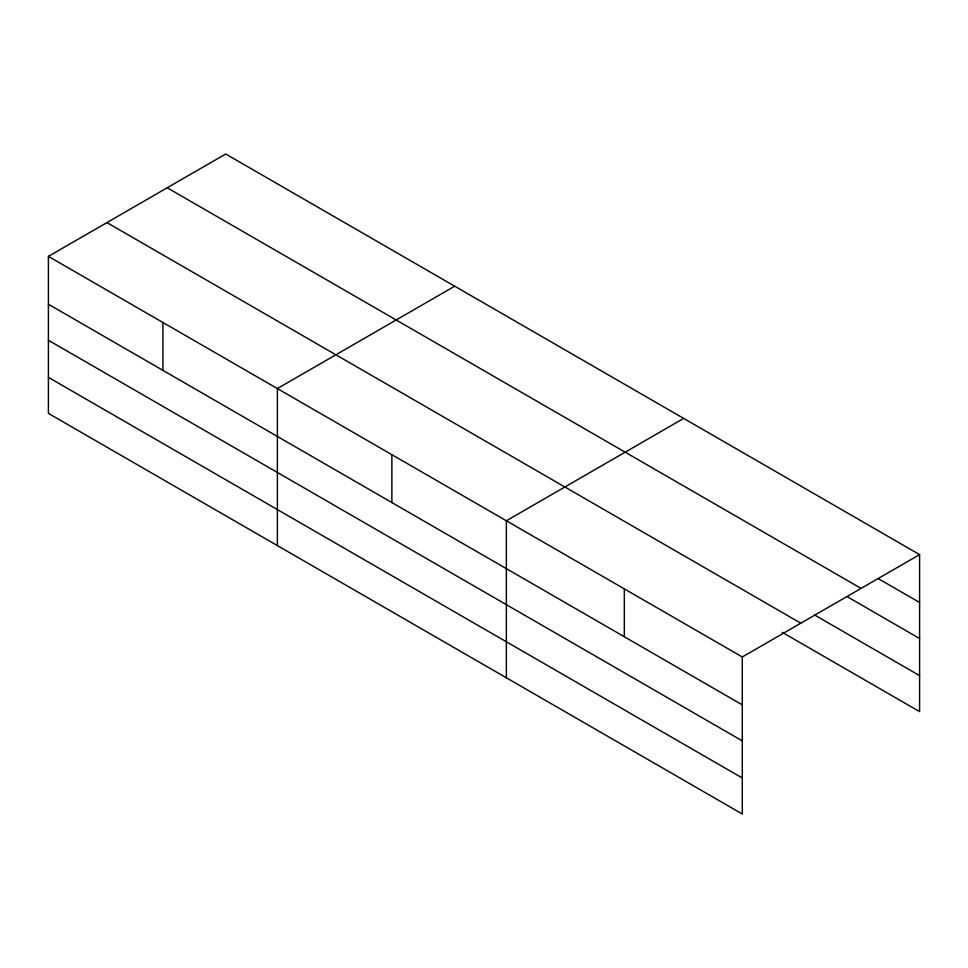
<?xml version="1.0" encoding="UTF-8"?>
<svg xmlns="http://www.w3.org/2000/svg" width="968" height="968" viewBox="0 0 968 968"><rect width="100%" height="100%" fill="white"/><g stroke="black" fill="none" stroke-linecap="round" stroke-linejoin="round"><path stroke-width="1.45" d="M48.4 256.375L742.287 656.982L742.287 814.003L48.4 413.384L48.4 256.375L225.713 153.997L919.6 554.616L919.6 711.625L782.192 632.298M454.694 286.201L277.38 388.567L277.38 545.589M683.674 418.406L506.361 520.772L506.361 677.794M742.287 656.982L919.6 554.616M878.121 578.537L919.6 602.483M167.198 187.78L861.084 588.399M847.012 596.591L919.6 638.505M814.596 614.995L919.6 675.616M106.916 222.592L800.802 623.198M48.4 304.242L742.287 704.861M48.4 340.264L742.287 740.871M48.4 377.375L742.287 777.982M624.324 588.883L624.324 636.75M391.871 454.67L391.871 502.549M162.89 322.477L162.89 370.345"/></g></svg>
